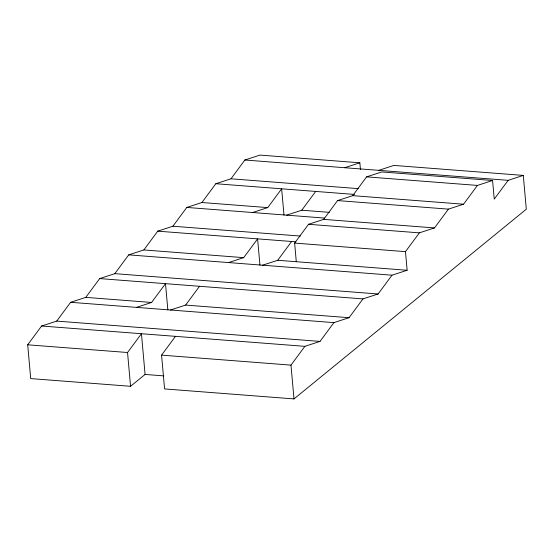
<?xml version="1.0" encoding="UTF-8"?>
<svg xmlns="http://www.w3.org/2000/svg" width="554" height="554" viewBox="0 0 554 554"><rect width="100%" height="100%" fill="white"/><g stroke="black" fill="none" stroke-linecap="round" stroke-linejoin="round"><path stroke-width="0.83" d="M163.79 375.889L145.079 374.442L130.557 386.297L30.712 378.59L27.7 344.803L41.598 326.015L56.737 321.091L320.018 341.409L333.917 322.622L349.055 317.698L362.96 298.904L378.091 293.98L391.997 275.193L407.135 270.269L405.473 251.641L419.371 232.853L434.509 227.923L448.408 209.135L463.546 204.211L477.444 185.417L492.582 180.493L494.244 199.121L508.15 180.334L523.288 175.41L526.3 209.197L293.994 398.915L164.58 388.929L161.567 355.135L175.466 336.347M56.737 321.091L70.635 302.297L85.773 297.373L151.602 302.456L165.501 283.662L167.848 309.963M85.773 297.373L99.678 278.586L114.817 273.655L378.091 293.98M114.817 273.655L128.715 254.868L143.853 249.944L243.698 257.652L257.596 238.864L259.944 265.158M143.853 249.944L157.752 231.157L172.89 226.226L300.351 236.066M172.89 226.226L186.788 207.438L201.926 202.515L267.748 207.598L281.654 188.803L284.001 215.104M201.926 202.515L215.831 183.727L230.97 178.797L358.431 188.637M230.97 178.797L244.868 160.009L260.006 155.085L359.851 162.793L360.453 169.552M130.557 386.297L127.545 352.51L141.443 333.723L145.079 374.442M170.487 310.005L185.618 305.081L199.523 286.293M286.633 215.146L301.771 210.222L315.676 191.435M262.582 265.2L277.72 260.276L291.619 241.489M296.293 261.71L294.631 243.081L308.53 224.294L323.668 219.37L434.509 227.923M323.668 219.37L337.566 200.576L352.704 195.652L463.546 204.211M352.704 195.652L366.603 176.864L381.741 171.941L492.582 180.493M293.994 398.915L290.982 365.128L304.88 346.34L320.018 341.409M344.713 167.717L359.851 162.793M378.735 170.341L393.873 165.417L523.288 175.41M252.61 212.521L267.748 207.598M228.56 262.575L243.698 257.652M136.464 307.38L151.602 302.456M244.868 160.009L508.15 180.334M366.603 176.864L477.444 185.417M215.831 183.727L354.47 194.426M337.566 200.576L448.408 209.135M301.771 210.222L329.36 212.348M186.788 207.438L324.575 218.075M308.53 224.294L419.371 232.853M157.752 231.157L295.843 241.814M294.631 243.081L405.473 251.641M277.72 260.276L407.135 270.269M128.715 254.868L391.997 275.193M99.678 278.586L362.96 298.904M185.618 305.081L349.055 317.698M70.635 302.297L333.917 322.622M41.598 326.015L304.88 346.34M27.7 344.803L127.545 352.51M161.567 355.135L290.982 365.128"/></g></svg>
